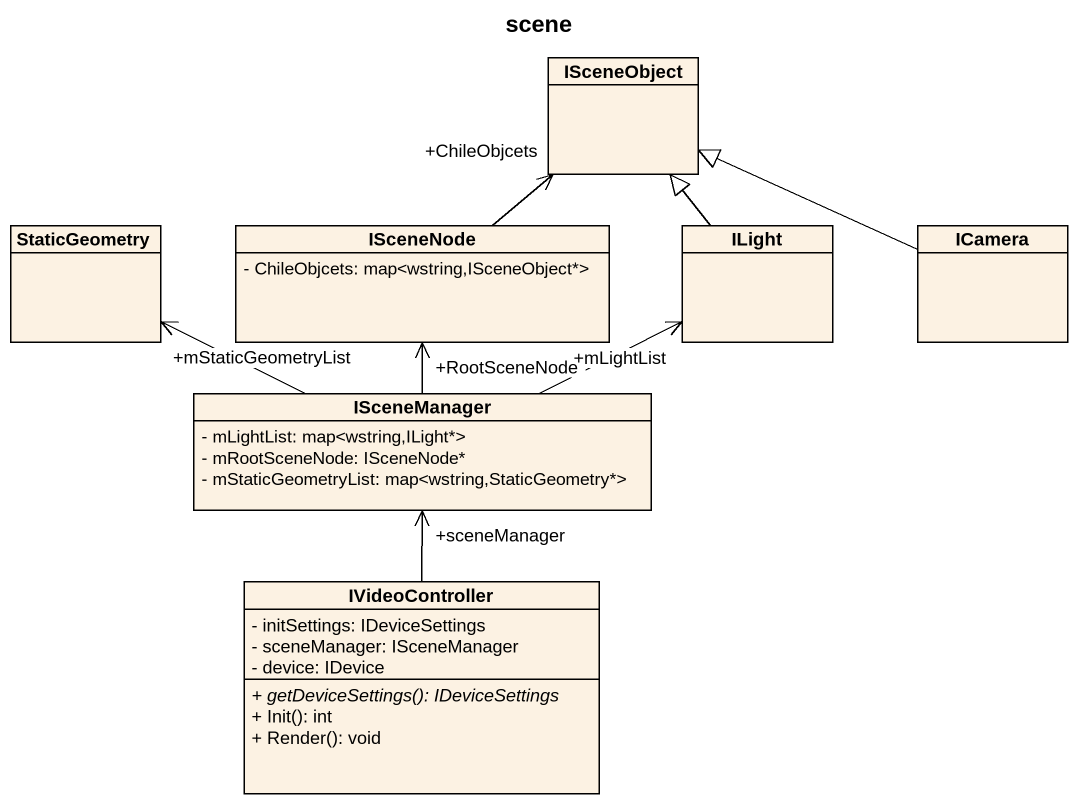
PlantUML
@startuml
title scene
hide circle
hide empty members
skinparam classAttributeIconSize 0
class ISceneObject
class StaticGeometry
class ISceneNode {
  - ChileObjcets: map<wstring,ISceneObject*>
}
class ILight
class ICamera
class ISceneManager {
  - mLightList: map<wstring,ILight*>
  - mRootSceneNode: ISceneNode*
  - mStaticGeometryList: map<wstring,StaticGeometry*>
}
class IVideoController {
  - initSettings: IDeviceSettings
  - sceneManager: ISceneManager
  - device: IDevice
  {abstract} + getDeviceSettings(): IDeviceSettings
  + Init(): int
  + Render(): void
}
ISceneNode -up-> "+ChileObjcets" ISceneObject
ILight -up-|> ISceneObject
ICamera -left-|> ISceneObject
ISceneManager -left-> "+mStaticGeometryList" StaticGeometry
ISceneManager -up-> "+RootSceneNode" ISceneNode
ISceneManager -right-> "+mLightList" ILight
IVideoController -up-> "+sceneManager" ISceneManager
@enduml
